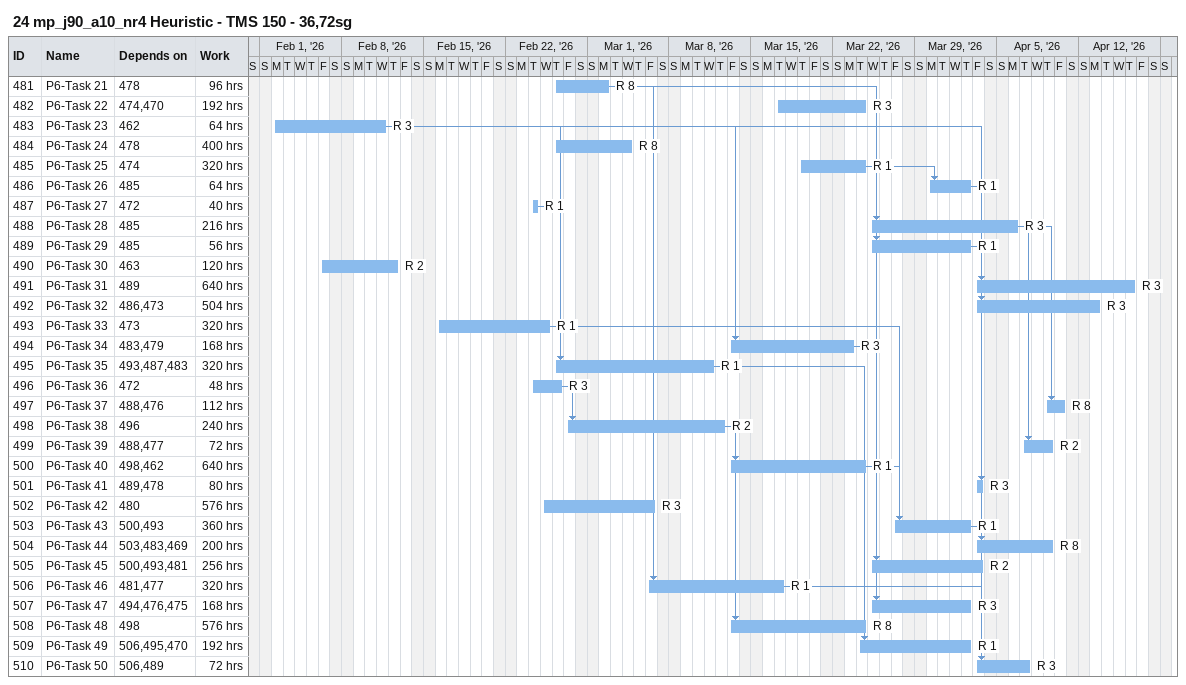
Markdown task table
24 mp_j90_a10_nr4 Heuristic - TMS 150 - 36,72sg

| ID | Task | Start | Finish | Predecessors | Resources | Work (h) |
|---|---|---|---|---|---|---|
| 481 | P6-Task 21 | 2026-02-26 | 2026-03-02 | 478 | R 8 | 96 |
| 482 | P6-Task 22 | 2026-03-17 | 2026-03-24 | 474, 470 | R 3 | 192 |
| 483 | P6-Task 23 | 2026-02-02 | 2026-02-11 | 462 | R 3 | 64 |
| 484 | P6-Task 24 | 2026-02-26 | 2026-03-04 | 478 | R 8 | 400 |
| 485 | P6-Task 25 | 2026-03-19 | 2026-03-24 | 474 | R 1 | 320 |
| 486 | P6-Task 26 | 2026-03-30 | 2026-04-02 | 485 | R 1 | 64 |
| 487 | P6-Task 27 | 2026-02-24 | 2026-02-24 | 472 | R 1 | 40 |
| 488 | P6-Task 28 | 2026-03-25 | 2026-04-06 | 485 | R 3 | 216 |
| 489 | P6-Task 29 | 2026-03-25 | 2026-04-02 | 485 | R 1 | 56 |
| 490 | P6-Task 30 | 2026-02-06 | 2026-02-12 | 463 | R 2 | 120 |
| 491 | P6-Task 31 | 2026-04-03 | 2026-04-16 | 489 | R 3 | 640 |
| 492 | P6-Task 32 | 2026-04-03 | 2026-04-13 | 486, 473 | R 3 | 504 |
| 493 | P6-Task 33 | 2026-02-16 | 2026-02-25 | 473 | R 1 | 320 |
| 494 | P6-Task 34 | 2026-03-13 | 2026-03-23 | 483, 479 | R 3 | 168 |
| 495 | P6-Task 35 | 2026-02-26 | 2026-03-11 | 493, 487, 483 | R 1 | 320 |
| 496 | P6-Task 36 | 2026-02-24 | 2026-02-26 | 472 | R 3 | 48 |
| 497 | P6-Task 37 | 2026-04-09 | 2026-04-10 | 488, 476 | R 8 | 112 |
| 498 | P6-Task 38 | 2026-02-27 | 2026-03-12 | 496 | R 2 | 240 |
| 499 | P6-Task 39 | 2026-04-07 | 2026-04-09 | 488, 477 | R 2 | 72 |
| 500 | P6-Task 40 | 2026-03-13 | 2026-03-24 | 498, 462 | R 1 | 640 |
| 501 | P6-Task 41 | 2026-04-03 | 2026-04-03 | 489, 478 | R 3 | 80 |
| 502 | P6-Task 42 | 2026-02-25 | 2026-03-06 | 480 | R 3 | 576 |
| 503 | P6-Task 43 | 2026-03-27 | 2026-04-02 | 500, 493 | R 1 | 360 |
| 504 | P6-Task 44 | 2026-04-03 | 2026-04-09 | 503, 483, 469 | R 8 | 200 |
| 505 | P6-Task 45 | 2026-03-25 | 2026-04-03 | 500, 493, 481 | R 2 | 256 |
| 506 | P6-Task 46 | 2026-03-06 | 2026-03-17 | 481, 477 | R 1 | 320 |
| 507 | P6-Task 47 | 2026-03-25 | 2026-04-02 | 494, 476, 475 | R 3 | 168 |
| 508 | P6-Task 48 | 2026-03-13 | 2026-03-24 | 498 | R 8 | 576 |
| 509 | P6-Task 49 | 2026-03-24 | 2026-04-02 | 506, 495, 470 | R 1 | 192 |
| 510 | P6-Task 50 | 2026-04-03 | 2026-04-07 | 506, 489 | R 3 | 72 |
